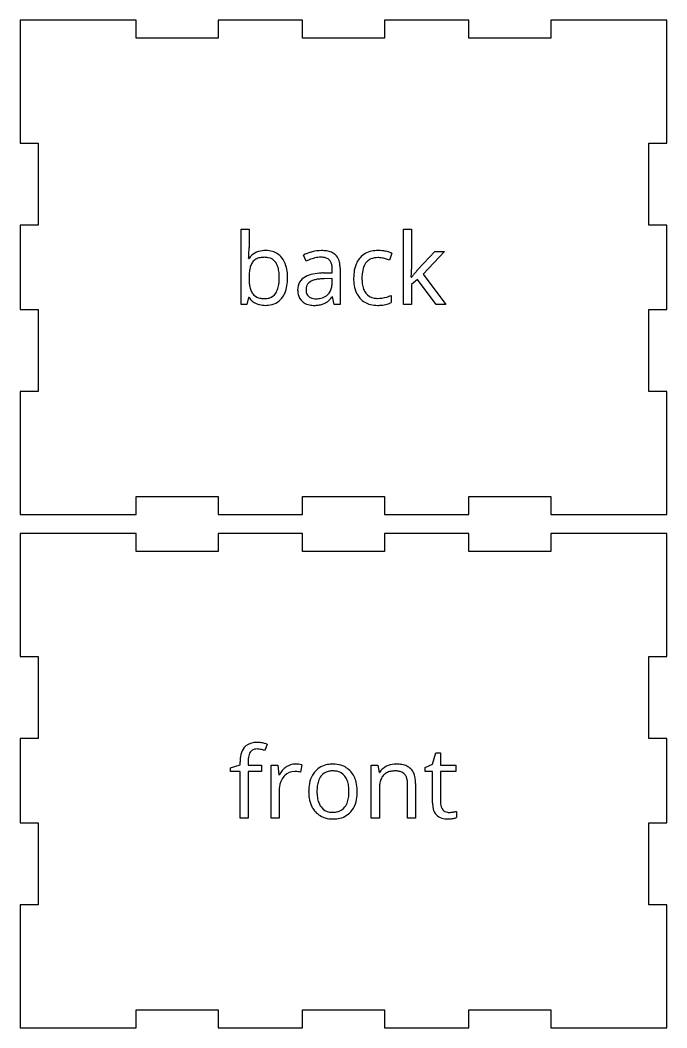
# Model space of a CAD drawing. Header units: inches. Extents: x 0 to 11.2, y 0.1 to 6.7.
# Drawn here: x 0 to 4.24, y 0.12 to 6.74 of the extents above; entities that cross this region are included whole.
import ezdxf

# ---------------------------------------------------------------- set-up
doc = ezdxf.new("R2010")
doc.units = ezdxf.units.IN

msp = doc.modelspace()

# ---------------------------------------------------------------- linework, layer by layer
at = {"layer": 'back_labelLayer'}
for p, q in [((1.4494, 4.8727), (1.4494, 5.3656)), ((1.4494, 5.3656), (1.502, 5.3656)), ((1.502, 5.3656), (1.502, 5.2459)), ((2.5167, 4.8727), (2.5167, 5.3656)), ((2.5167, 5.3656), (2.5687, 5.3656)), ((2.5687, 5.3656), (2.5687, 5.1043)), ((1.4995, 5.1737), (1.502, 5.1737)), ((1.8762, 5.1556), (1.86, 5.1958)), ((2.4394, 5.2082), (2.4233, 5.1635)), ((2.6102, 5.1011), (2.7223, 5.2199)), ((2.7847, 5.2199), (2.6441, 5.072)), ((2.7223, 5.2199), (2.7847, 5.2199)), ((2.0482, 5.0808), (2.0482, 5.1024)), ((2.0995, 5.1097), (2.0995, 4.8727)), ((1.9893, 5.0789), (2.0482, 5.0808)), ((2.0469, 5.0435), (1.9943, 5.0412)), ((2.0469, 5.0121), (2.0469, 5.0435)), ((2.5661, 5.0504), (2.5687, 5.0504)), ((2.6083, 5.0368), (2.5687, 5.0026)), ((2.7309, 4.8727), (2.6083, 5.0368)), ((2.6441, 5.072), (2.7946, 4.8727)), ((2.5687, 5.0026), (2.5687, 4.8727)), ((1.4982, 4.9174), (1.4871, 4.8727)), ((1.502, 4.9174), (1.4982, 4.9174)), ((2.0501, 4.9221), (2.0476, 4.9221)), ((2.0605, 4.8727), (2.0501, 4.9221)), ((2.4344, 4.931), (2.4344, 4.8844)), ((1.4871, 4.8727), (1.4494, 4.8727)), ((2.0995, 4.8727), (2.0605, 4.8727)), ((2.5687, 4.8727), (2.5167, 4.8727)), ((2.7946, 4.8727), (2.7309, 4.8727))]:
    msp.add_line(p, q, dxfattribs=at)
for centre, radius, start, end in [((0.4059, 5.245), 1.0961, 358.11205, 0.04874), ((1.6001, 5.1053), 0.1196, 95.18362, 145.11091), ((1.6106, 5.046), 0.1796, 89.87483, 96.81496), ((1.6126, 5.0649), 0.1607, 74.2393, 90.56211), ((1.9778, 4.9821), 0.2435, 90.07145, 104.65229), ((1.9788, 5.0035), 0.2221, 81.56784, 90.32458), ((2.3486, 5.0198), 0.2064, 89.58944, 102.1786), ((2.3499, 4.9889), 0.2373, 77.77015, 89.94754), ((0.8, 5.229), 0.7017, 355.47502, 355.64462), ((0.7109, 5.2347), 0.7909, 355.72366, 358.12626), ((1.5812, 5.108), 0.0699, 120.14015, 142.42469), ((1.5914, 5.0891), 0.0914, 100.44677, 119.67029), ((1.6023, 5.0338), 0.1478, 89.57314, 100.73205), ((1.6042, 5.06), 0.1216, 78.67795, 90.37541), ((1.6145, 5.1037), 0.0767, 35.54105, 79.80107), ((1.6232, 5.1039), 0.1203, 38.56295, 74.06723), ((1.5959, 5.0826), 0.155, 16.47078, 38.4074), ((1.9751, 4.9824), 0.2425, 106.3568, 118.33502), ((2.0304, 4.839), 0.3522, 112.212, 115.96396), ((1.9958, 4.9261), 0.2585, 103.62246, 112.4322), ((1.9853, 4.9509), 0.2756, 104.51493, 106.55084), ((1.9757, 5.011), 0.1712, 90.44876, 103.76677), ((1.9748, 5.0523), 0.1299, 83.65143, 90.17605), ((1.9801, 5.0959), 0.086, 70.57151, 83.99214), ((1.9914, 5.1265), 0.0534, 42.73011, 71.03723), ((1.9916, 5.0872), 0.1375, 68.22767, 81.74903), ((1.9866, 5.1239), 0.0587, 20.40972, 41.44757), ((2.0095, 5.1317), 0.0895, 47.86813, 68.29401), ((2.0124, 5.1375), 0.0833, 19.23323, 46.67406), ((1.9641, 5.1195), 0.1349, 6.33748, 19.68162), ((2.3393, 5.083), 0.145, 138.65477, 152.68584), ((2.3322, 5.0882), 0.1362, 101.49134, 138.31334), ((2.3379, 5.0905), 0.0882, 114.42658, 161.66332), ((2.3462, 5.0631), 0.1166, 88.71935, 112.56707), ((2.3488, 5.0632), 0.1165, 87.67388, 89.97484), ((2.347, 5.029), 0.1507, 81.6907, 87.50769), ((2.3375, 4.9632), 0.2172, 77.29947, 81.73403), ((2.3245, 4.9022), 0.2795, 74.78099, 77.44927), ((2.3369, 4.9461), 0.2339, 68.32912, 74.88337), ((2.3454, 4.9642), 0.2625, 74.67963, 77.95787), ((2.3696, 5.0521), 0.1713, 70.09381, 74.73797), ((2.3927, 5.1153), 0.1039, 63.50237, 70.1876), ((2.3997, 5.1304), 0.0873, 62.94372, 63.17717), ((1.7853, 5.0531), 0.2832, 171.06654, 177.84559), ((1.6682, 5.072), 0.1645, 160.89288, 171.23301), ((1.598, 5.0969), 0.09, 143.33847, 161.256), ((1.606, 5.0977), 0.0872, 32.70247, 35.52577), ((1.5824, 5.0842), 0.1143, 15.77772, 32.01562), ((1.507, 5.0619), 0.1929, 6.16522, 16.03921), ((1.5171, 5.0579), 0.2375, 5.13397, 16.79759), ((1.9543, 5.1115), 0.0933, 7.82692, 20.60482), ((1.8971, 5.1032), 0.151, 359.69283, 8.00344), ((1.8926, 5.1104), 0.2069, 359.80266, 6.65823), ((2.4787, 5.046), 0.2902, 169.89778, 180.3687), ((2.3777, 5.0646), 0.1874, 153.08737, 170.10504), ((2.4203, 5.0582), 0.1766, 160.14169, 175.13675), ((1.9466, 5.1125), 0.6222, 357.50413, 358.332), ((2.2182, 5.1049), 0.3504, 358.27392, 359.89278), ((3.4537, 4.3507), 1.129, 138.34154, 139.28834), ((1.9073, 5.0469), 0.4053, 177.61752, 180.04186), ((1.8497, 5.0453), 0.3477, 179.77597, 185.70746), ((1.3994, 5.0461), 0.3013, 353.49328, 0.22085), ((1.39, 5.0485), 0.3107, 359.76775, 6.30975), ((1.4468, 5.0448), 0.3083, 350.65629, 0.33803), ((1.4176, 5.0473), 0.3376, 359.87792, 5.40909), ((1.912, 4.9724), 0.091, 115.49055, 182.35669), ((1.9575, 4.8888), 0.1861, 101.35688, 117.0799), ((1.9463, 4.953), 0.0808, 113.58814, 121.68148), ((1.9658, 4.9064), 0.1313, 102.79875, 113.24378), ((1.9941, 4.7178), 0.361, 92.47, 101.70619), ((1.9894, 4.806), 0.2345, 96.35474, 102.9954), ((2.0068, 4.6554), 0.3861, 91.85598, 96.44826), ((2.0046, 4.5656), 0.5136, 91.71685, 92.91018), ((2.5065, 5.0438), 0.318, 179.93885, 183.98123), ((2.5336, 5.0455), 0.2906, 174.53148, 180.15492), ((2.4977, 5.0434), 0.2547, 179.70445, 188.07409), ((0.3037, 5.208), 2.2679, 356.01483, 356.04812), ((0.8629, 5.1699), 1.7074, 356.03254, 356.64519), ((1.5362, 5.1306), 1.033, 356.63287, 357.49024), ((2.8229, 4.8704), 0.3115, 142.32359, 144.70626), ((2.9884, 4.7428), 0.5205, 140.43253, 142.33662), ((3.2053, 4.5643), 0.8014, 139.28023, 140.46941), ((1.7126, 5.0311), 0.2099, 185.59225, 194.20472), ((1.6248, 5.0083), 0.1192, 193.94251, 208.02197), ((1.576, 5.012), 0.1207, 326.71024, 343.66653), ((1.5056, 5.0335), 0.1943, 343.41747, 353.63686), ((1.5543, 5.0265), 0.1993, 335.83092, 350.82524), ((1.9534, 4.9676), 0.1323, 179.54537, 192.69532), ((1.9592, 4.9684), 0.0831, 171.21334, 180.20575), ((1.9513, 4.9674), 0.0752, 179.52719, 192.77878), ((1.9328, 4.9736), 0.0561, 120.97372, 172.4177), ((1.9575, 4.9998), 0.0881, 314.1892, 347.42682), ((1.9134, 5.0109), 0.1336, 346.91797, 0.2821), ((1.8703, 5.0121), 0.1766, 359.82756, 0.00007), ((2.4209, 5.0362), 0.232, 183.59125, 196.35367), ((2.3444, 5.0128), 0.1521, 196.01662, 221.13469), ((2.406, 5.03), 0.162, 187.93146, 200.38822), ((2.3564, 5.0116), 0.1091, 200.41868, 216.63935), ((1.5968, 4.9851), 0.1165, 215.58493, 245.83636), ((1.5893, 4.9903), 0.0793, 208.55313, 217.56092), ((1.5864, 4.9891), 0.0763, 218.16923, 253.80466), ((1.6006, 5.0327), 0.1221, 253.13827, 266.84865), ((1.6045, 5.0794), 0.169, 266.37621, 270.0521), ((1.6058, 5.0152), 0.1048, 269.38685, 285.86334), ((1.6197, 4.9914), 0.1245, 274.06394, 321.40821), ((1.6136, 4.9871), 0.0756, 286.01671, 326.84942), ((1.6016, 5.0061), 0.1478, 321.31608, 335.54364), ((1.9088, 4.9567), 0.0864, 192.08252, 227.45206), ((1.9259, 4.9613), 0.049, 192.32689, 222.05763), ((1.924, 4.9601), 0.0468, 222.57969, 229.25689), ((1.9304, 4.9684), 0.0572, 229.78294, 254.27248), ((1.9389, 4.9967), 0.0868, 253.93955, 266.45411), ((1.9416, 5.0281), 0.1183, 266.07944, 270.05902), ((1.9428, 5.0546), 0.1448, 269.57888, 282.04131), ((1.9534, 5.0077), 0.0968, 281.71241, 306.4593), ((1.958, 5), 0.0878, 306.98961, 313.8547), ((1.93, 5.0028), 0.1416, 304.8484, 314.85292), ((1.8765, 5.0572), 0.218, 314.74363, 321.70758), ((2.3292, 5.0016), 0.1333, 221.79767, 256.80216), ((2.3356, 4.9967), 0.0835, 216.96957, 261.31033), ((2.3447, 5.0395), 0.1272, 260.13568, 270.26971), ((2.3443, 5.1324), 0.2201, 270.26583, 286.28911), ((2.3309, 5.1824), 0.2718, 286.04638, 292.36506), ((1.6056, 5.0057), 0.1388, 245.98059, 255.54522), ((1.6101, 5.0259), 0.1595, 255.77578, 270.31852), ((1.6112, 5.0447), 0.1783, 269.92193, 275.54868), ((1.9112, 4.96), 0.0906, 227.76944, 237.80385), ((1.9189, 4.9741), 0.1066, 238.32704, 258.91829), ((1.9301, 5.0277), 0.1614, 258.67194, 270.40473), ((1.9315, 5.1031), 0.2367, 269.95477, 273.14924), ((1.9353, 5.0453), 0.1788, 272.93376, 281.4138), ((1.9469, 4.989), 0.1213, 281.29845, 293.73142), ((1.9557, 4.9662), 0.0969, 294.39272, 304.73773), ((2.3449, 5.0629), 0.1965, 256.42455, 270.489), ((2.3468, 5.1546), 0.2883, 269.96472, 272.86482), ((2.3512, 5.0871), 0.2206, 272.5985, 282.1874), ((2.3666, 5.0178), 0.1496, 282.03419, 296.94587)]:
    msp.add_arc(centre, radius, start, end, dxfattribs=at)
at = {"layer": 'back_outsideCutPath'}
for p, q in [((0.7616, 6.738), (0, 6.738)), ((0, 6.738), (0, 5.9306)), ((0.7616, 6.62), (0.7616, 6.738)), ((1.8531, 6.738), (1.2994, 6.738)), ((1.2994, 6.738), (1.2994, 6.62)), ((1.8531, 6.62), (1.8531, 6.738)), ((2.9446, 6.738), (2.3909, 6.738)), ((2.3909, 6.738), (2.3909, 6.62)), ((2.9446, 6.62), (2.9446, 6.738)), ((4.244, 6.738), (3.4824, 6.738)), ((3.4824, 6.738), (3.4824, 6.62)), ((4.244, 5.9306), (4.244, 6.738)), ((1.2994, 6.62), (0.7616, 6.62)), ((2.3909, 6.62), (1.8531, 6.62)), ((3.4824, 6.62), (2.9446, 6.62)), ((0, 5.9306), (0.118, 5.9306)), ((0.118, 5.9306), (0.118, 5.3929)), ((4.126, 5.3929), (4.126, 5.9306)), ((4.126, 5.9306), (4.244, 5.9306)), ((0.118, 5.3929), (0, 5.3929)), ((0, 5.3929), (0, 4.8391)), ((4.244, 5.3929), (4.126, 5.3929)), ((4.244, 4.8391), (4.244, 5.3929)), ((0, 4.8391), (0.118, 4.8391)), ((0.118, 4.8391), (0.118, 4.3014)), ((4.126, 4.3014), (4.126, 4.8391)), ((4.126, 4.8391), (4.244, 4.8391)), ((0.118, 4.3014), (0, 4.3014)), ((0, 4.3014), (0, 3.494)), ((4.244, 4.3014), (4.126, 4.3014)), ((4.244, 3.494), (4.244, 4.3014)), ((0.7616, 3.612), (1.2994, 3.612)), ((0.7616, 3.494), (0.7616, 3.612)), ((1.2994, 3.612), (1.2994, 3.494)), ((1.8531, 3.494), (1.8531, 3.612)), ((1.8531, 3.612), (2.3909, 3.612)), ((2.3909, 3.612), (2.3909, 3.494)), ((2.9446, 3.494), (2.9446, 3.612)), ((2.9446, 3.612), (3.4824, 3.612)), ((3.4824, 3.612), (3.4824, 3.494)), ((0, 3.494), (0.7616, 3.494)), ((1.2994, 3.494), (1.8531, 3.494)), ((2.3909, 3.494), (2.9446, 3.494)), ((3.4824, 3.494), (4.244, 3.494))]:
    msp.add_line(p, q, dxfattribs=at)
at = {"layer": 'front_labelLayer'}
for p, q in [((1.62, 1.9873), (1.6064, 1.9452)), ((2.7066, 1.8555), (2.7288, 1.9296)), ((2.7288, 1.9296), (2.7592, 1.9296)), ((2.7592, 1.9296), (2.7592, 1.8492)), ((1.4436, 1.8511), (1.4436, 1.8704)), ((1.4962, 1.8717), (1.4962, 1.8492)), ((1.8478, 1.8517), (1.8405, 1.8029)), ((2.6569, 1.8337), (2.7066, 1.8555)), ((1.3815, 1.8321), (1.4436, 1.8511)), ((1.3815, 1.8083), (1.3815, 1.8321)), ((1.4436, 1.8083), (1.3815, 1.8083)), ((1.4436, 1.502), (1.4436, 1.8083)), ((1.4962, 1.8492), (1.5846, 1.8492)), ((1.5846, 1.8083), (1.4962, 1.8083)), ((1.4962, 1.8083), (1.4962, 1.502)), ((1.5846, 1.8492), (1.5846, 1.8083)), ((1.6479, 1.502), (1.6479, 1.8492)), ((1.6479, 1.8492), (1.6913, 1.8492)), ((1.6913, 1.8492), (1.6973, 1.7849)), ((2.3046, 1.502), (2.3046, 1.8492)), ((2.3046, 1.8492), (2.3474, 1.8492)), ((2.3474, 1.8492), (2.356, 1.8017)), ((2.356, 1.8017), (2.3585, 1.8017)), ((2.6569, 1.8083), (2.6569, 1.8337)), ((2.7066, 1.8083), (2.6569, 1.8083)), ((2.7066, 1.6018), (2.7066, 1.8083)), ((2.7592, 1.8492), (2.86, 1.8492)), ((2.86, 1.8083), (2.7592, 1.8083)), ((2.7592, 1.8083), (2.7592, 1.604)), ((2.86, 1.8492), (2.86, 1.8083)), ((1.6973, 1.7849), (1.6999, 1.7849)), ((2.5422, 1.502), (2.5422, 1.7266)), ((2.5948, 1.7285), (2.5948, 1.502)), ((1.7005, 1.6882), (1.7005, 1.502)), ((2.3572, 1.6841), (2.3572, 1.502)), ((2.8625, 1.5454), (2.8625, 1.5051)), ((1.4962, 1.502), (1.4436, 1.502)), ((1.7005, 1.502), (1.6479, 1.502)), ((2.3572, 1.502), (2.3046, 1.502)), ((2.5948, 1.502), (2.5422, 1.502))]:
    msp.add_line(p, q, dxfattribs=at)
for centre, radius, start, end in [((1.5402, 1.9047), 0.0922, 98.25514, 139.62044), ((1.5545, 1.8385), 0.1599, 89.67007, 99.93093), ((1.5545, 1.829), 0.1693, 81.56424, 89.70226), ((1.5426, 1.746), 0.2533, 75.97399, 81.65588), ((1.5222, 1.6612), 0.3405, 73.29629, 76.09384), ((1.6567, 1.8728), 0.2131, 167.57783, 180.65845), ((1.5565, 1.8962), 0.1102, 141.74319, 168.23253), ((1.6045, 1.8855), 0.1074, 161.84378, 171.78492), ((1.5603, 1.9003), 0.0608, 145.06851, 162.17957), ((1.5474, 1.9086), 0.0455, 102.7671, 144.33835), ((1.5538, 1.8841), 0.0709, 89.48589, 103.41987), ((1.554, 1.8419), 0.1131, 83.07656, 89.79269), ((1.5471, 1.7864), 0.169, 76.51856, 83.02131), ((1.5273, 1.7023), 0.2554, 71.96103, 76.59142), ((1.7446, 1.8718), 0.2484, 178.19675, 180.02174), ((1.6765, 1.8747), 0.1803, 171.65345, 178.43823), ((1.8057, 1.7507), 0.1048, 89.6799, 124.44027), ((1.8069, 1.6141), 0.2415, 84.99293, 90.12809), ((1.8127, 1.6791), 0.1762, 78.48905, 85.02701), ((2.0392, 1.715), 0.1391, 99.17584, 137.98339), ((2.0528, 1.6513), 0.2042, 89.73262, 100.07611), ((2.0555, 1.6788), 0.1767, 73.5222, 90.56923), ((2.4652, 1.7129), 0.1424, 94.3223, 115.54572), ((2.4686, 1.6833), 0.1722, 89.9579, 94.71042), ((2.47, 1.6479), 0.2076, 80.55897, 90.35349), ((2.483, 1.723), 0.1314, 65.10957, 80.76391), ((1.8546, 1.6977), 0.1776, 139.4137, 150.60352), ((1.8228, 1.725), 0.1357, 124.23248, 139.41594), ((1.8019, 1.7166), 0.0911, 89.63336, 137.08831), ((1.8024, 1.6842), 0.1235, 87.34405, 89.96389), ((1.8002, 1.6463), 0.1614, 81.58768, 87.192), ((1.7902, 1.5768), 0.2317, 77.44523, 81.63701), ((2.0442, 1.7113), 0.1453, 138.17608, 150.22849), ((2.0405, 1.7257), 0.0838, 103.46865, 142.31154), ((2.051, 1.6857), 0.1252, 89.48057, 103.88056), ((2.0529, 1.6782), 0.1326, 79.34605, 90.31699), ((2.063, 1.7233), 0.0865, 37.95767, 80.40076), ((2.0658, 1.7165), 0.1377, 41.14436, 73.21354), ((2.0461, 1.6995), 0.1638, 13.50153, 41.07024), ((2.4484, 1.7447), 0.1065, 116.94416, 147.65255), ((2.4387, 1.7329), 0.0741, 118.54398, 139.19314), ((2.4596, 1.7259), 0.1283, 115.80975, 117.60576), ((2.45, 1.7107), 0.0991, 100.11817, 118.15978), ((2.4613, 1.6517), 0.1592, 89.59374, 100.37119), ((2.4628, 1.6714), 0.1395, 84.02064, 90.15031), ((2.468, 1.7163), 0.0942, 71.08205, 84.36968), ((2.4798, 1.7492), 0.0593, 43.37972, 71.5381), ((2.4767, 1.7478), 0.0626, 22.7022, 42.34178), ((2.4982, 1.7566), 0.0945, 46.55841, 64.87812), ((2.4994, 1.7601), 0.0911, 19.38472, 45.60002), ((2.4467, 1.7404), 0.1474, 6.96285, 19.83678), ((1.821, 1.6946), 0.1201, 138.95761, 174.54232), ((1.8243, 1.6914), 0.1247, 135.62263, 138.83864), ((2.1665, 1.6777), 0.273, 169.2444, 180.38827), ((2.0737, 1.6961), 0.1785, 150.7109, 169.46963), ((2.1254, 1.6899), 0.1766, 162.06582, 173.16696), ((2.0609, 1.7114), 0.1087, 142.90263, 162.37472), ((2.0452, 1.7107), 0.1083, 20.02588, 37.43503), ((1.9917, 1.691), 0.1653, 7.74384, 20.06867), ((1.9696, 1.6795), 0.2427, 1.12766, 13.88013), ((2.6058, 1.6883), 0.2485, 171.17663, 178.32145), ((2.5082, 1.7039), 0.1497, 159.95324, 171.38048), ((2.4486, 1.7263), 0.086, 140.15187, 160.31499), ((2.4487, 1.7362), 0.0929, 8.49268, 22.65802), ((2.3936, 1.7274), 0.1487, 359.67138, 8.6879), ((2.3653, 1.7294), 0.2295, 359.76314, 7.21206), ((1.8601, 1.6885), 0.1596, 173.69009, 180.08895), ((2.1565, 1.6748), 0.2631, 179.77418, 189.09348), ((2.2258, 1.6771), 0.2779, 173.00857, 180.24608), ((2.2142, 1.6745), 0.2663, 179.70623, 187.91594), ((1.8956, 1.6772), 0.2624, 359.70728, 7.89719), ((1.881, 1.6749), 0.277, 353.53605, 0.20141), ((1.9408, 1.6741), 0.2716, 349.1764, 0.38625), ((1.9034, 1.6759), 0.3091, 359.99326, 1.54113), ((2.6943, 1.6843), 0.3371, 178.08213, 180.02364), ((2.0889, 1.6634), 0.1945, 188.91024, 205.31724), ((2.1166, 1.6605), 0.1676, 187.76404, 200.09763), ((2.0627, 1.6408), 0.1103, 200.08404, 216.91343), ((2.041, 1.6423), 0.1129, 323.009, 342.63912), ((1.9763, 1.6634), 0.1809, 342.36199, 353.75329), ((2.0323, 1.6558), 0.1784, 330.25046, 349.41198), ((2.8719, 1.5999), 0.1653, 179.3551, 192.84804), ((2.8651, 1.6033), 0.1059, 179.64223, 189.75082), ((2.069, 1.6551), 0.1729, 205.65724, 208.4459), ((2.0428, 1.6391), 0.1424, 207.79477, 238.67593), ((2.0431, 1.6267), 0.0862, 217.30108, 261.70978), ((2.0522, 1.6703), 0.1306, 260.50313, 270.24765), ((2.054, 1.6618), 0.1221, 269.44812, 284.72569), ((2.0636, 1.6259), 0.085, 284.56627, 322.63324), ((2.0655, 1.6371), 0.1402, 278.89604, 317.99803), ((2.0604, 1.6412), 0.1467, 318.14449, 329.75636), ((2.789, 1.5775), 0.0795, 190.38167, 253.87726), ((2.8277, 1.5966), 0.0679, 189.54856, 205.78772), ((2.8124, 1.5896), 0.051, 206.13069, 221.40737), ((2.8107, 1.5883), 0.0489, 221.59466, 262.35063), ((2.8148, 1.6093), 0.0703, 261.32594, 270.19242), ((2.8154, 1.7117), 0.1727, 269.87992, 278.30315), ((2.8168, 1.6994), 0.1603, 278.41177, 279.00011), ((2.7975, 1.823), 0.2854, 278.96097, 280.50758), ((2.8161, 1.7231), 0.1838, 280.48411, 282.6247), ((2.8323, 1.6508), 0.1097, 282.58475, 285.58269), ((2.8408, 1.6199), 0.0776, 285.71956, 286.2613), ((2.0447, 1.6428), 0.1464, 238.81186, 253.24652), ((2.0503, 1.6645), 0.1689, 253.54728, 270.41812), ((2.0524, 1.6998), 0.2042, 269.75025, 279.80379), ((2.8053, 1.633), 0.1374, 253.78489, 270.88553), ((2.8074, 1.629), 0.1334, 270.0032, 270.76852), ((2.8066, 1.6595), 0.1639, 270.89309, 275.54935), ((2.8005, 1.7231), 0.2278, 275.52477, 279.29526), ((2.8062, 1.6908), 0.195, 279.18242, 280.11833), ((2.8148, 1.6446), 0.148, 280.00727, 283.37503), ((2.8279, 1.5897), 0.0915, 283.3076, 288.11766), ((2.8404, 1.5519), 0.0517, 287.98969, 295.30489)]:
    msp.add_arc(centre, radius, start, end, dxfattribs=at)
at = {"layer": 'front_outsideCutPath'}
for p, q in [((0.7616, 3.369), (0, 3.369)), ((0, 3.369), (0, 2.5616)), ((0.7616, 3.251), (0.7616, 3.369)), ((1.8531, 3.369), (1.2994, 3.369)), ((1.2994, 3.369), (1.2994, 3.251)), ((1.8531, 3.251), (1.8531, 3.369)), ((2.9446, 3.369), (2.3909, 3.369)), ((2.3909, 3.369), (2.3909, 3.251)), ((2.9446, 3.251), (2.9446, 3.369)), ((4.244, 3.369), (3.4824, 3.369)), ((3.4824, 3.369), (3.4824, 3.251)), ((4.244, 2.5616), (4.244, 3.369)), ((1.2994, 3.251), (0.7616, 3.251)), ((2.3909, 3.251), (1.8531, 3.251)), ((3.4824, 3.251), (2.9446, 3.251)), ((0, 2.5616), (0.118, 2.5616)), ((0.118, 2.5616), (0.118, 2.0239)), ((4.126, 2.0239), (4.126, 2.5616)), ((4.126, 2.5616), (4.244, 2.5616)), ((0.118, 2.0239), (0, 2.0239)), ((0, 2.0239), (0, 1.4701)), ((4.244, 2.0239), (4.126, 2.0239)), ((4.244, 1.4701), (4.244, 2.0239)), ((0, 1.4701), (0.118, 1.4701)), ((0.118, 1.4701), (0.118, 0.9324)), ((4.126, 0.9324), (4.126, 1.4701)), ((4.126, 1.4701), (4.244, 1.4701)), ((0.118, 0.9324), (0, 0.9324)), ((0, 0.9324), (0, 0.125)), ((4.244, 0.9324), (4.126, 0.9324)), ((4.244, 0.125), (4.244, 0.9324)), ((0.7616, 0.243), (1.2994, 0.243)), ((0.7616, 0.125), (0.7616, 0.243)), ((1.2994, 0.243), (1.2994, 0.125)), ((1.8531, 0.125), (1.8531, 0.243)), ((1.8531, 0.243), (2.3909, 0.243)), ((2.3909, 0.243), (2.3909, 0.125)), ((2.9446, 0.125), (2.9446, 0.243)), ((2.9446, 0.243), (3.4824, 0.243)), ((3.4824, 0.243), (3.4824, 0.125)), ((0, 0.125), (0.7616, 0.125)), ((1.2994, 0.125), (1.8531, 0.125)), ((2.3909, 0.125), (2.9446, 0.125)), ((3.4824, 0.125), (4.244, 0.125))]:
    msp.add_line(p, q, dxfattribs=at)

doc.saveas('drawing.dxf')
